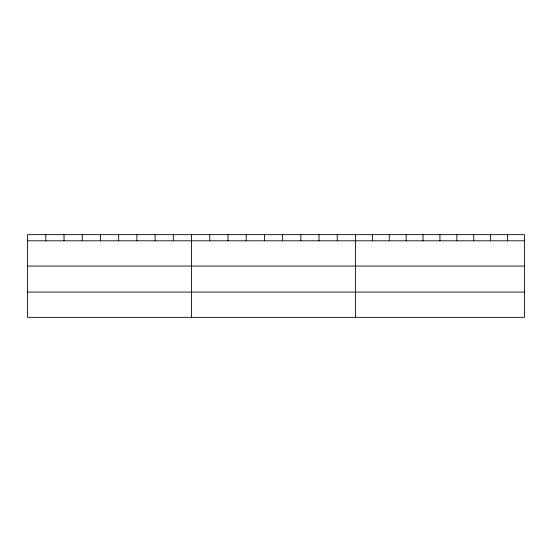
<?xml version="1.0" encoding="UTF-8"?>
<svg xmlns="http://www.w3.org/2000/svg" width="552" height="552" viewBox="0 0 552 552"><rect width="100%" height="100%" fill="white"/><g stroke="black" fill="none" stroke-linecap="round" stroke-linejoin="round"><path stroke-width="0.83" d="M524.4 266.057L524.4 234.655L27.6 234.655L27.6 317.345L524.4 317.345L524.4 266.057L27.6 266.057M27.6 240.796L524.4 240.796M27.6 292.084L524.4 292.084M507.509 234.655L507.509 240.796M490.618 234.655L490.618 240.796M473.726 234.655L473.726 240.796M456.835 234.655L456.835 240.796M439.944 234.655L439.944 240.796M423.053 234.655L423.053 240.796M406.162 234.655L406.162 240.796M389.27 234.655L389.27 240.796M372.379 234.655L372.379 240.796M355.488 234.655L355.488 317.345M337.272 234.655L337.272 240.796M319.056 234.655L319.056 240.796M300.84 234.655L300.84 240.796M282.624 234.655L282.624 240.796M264.408 234.655L264.408 240.796M246.192 234.655L246.192 240.796M227.976 234.655L227.976 240.796M209.76 234.655L209.76 240.796M191.544 234.655L191.544 317.345M173.328 234.655L173.328 240.796M155.112 234.655L155.112 240.796M136.896 234.655L136.896 240.796M118.68 234.655L118.68 240.796M100.464 234.655L100.464 240.796M82.248 234.655L82.248 240.796M64.032 234.655L64.032 240.796M45.816 234.655L45.816 240.796"/></g></svg>
